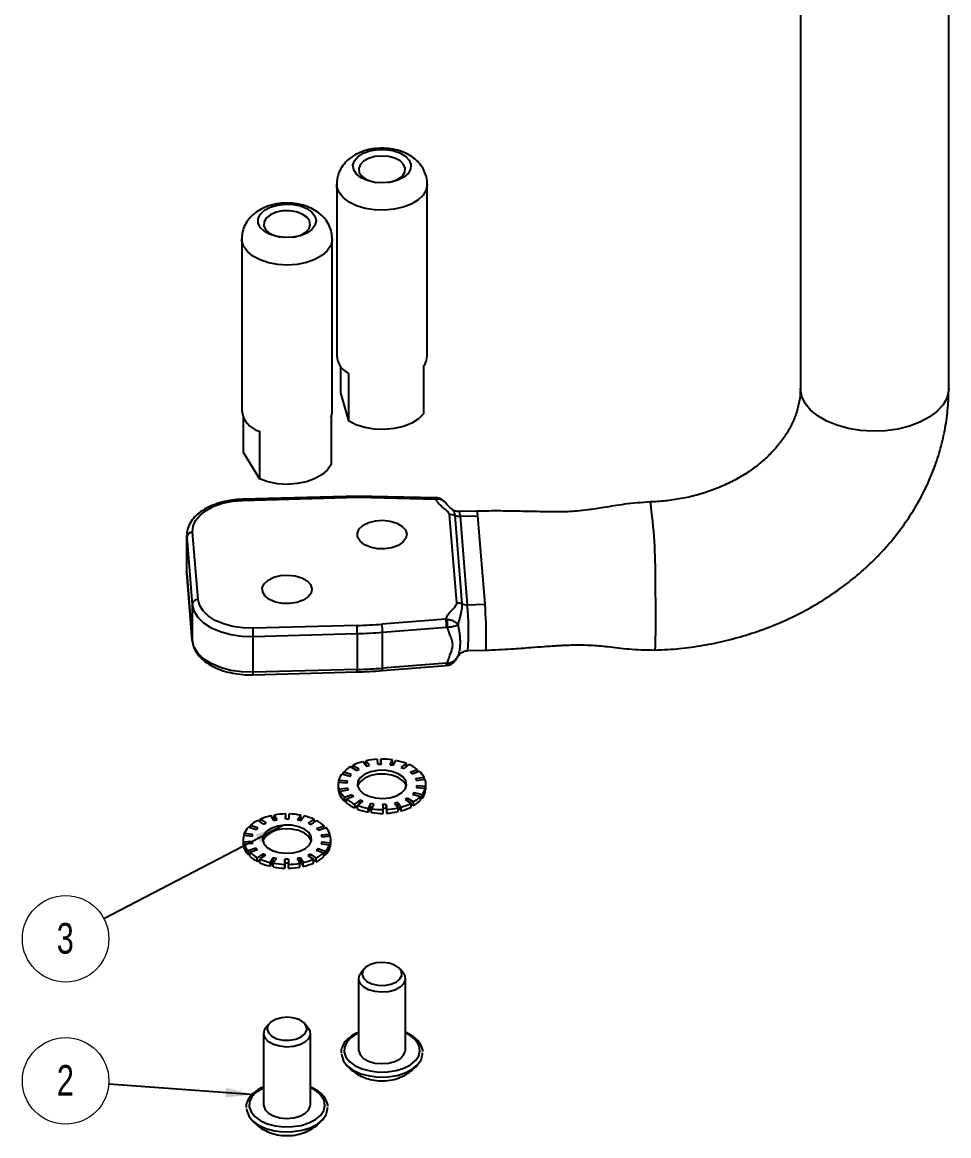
# Model space of a CAD drawing. Header units: millimetres. Extents: x 97 to 346, y 17 to 285.
# Drawn here: x 179.7 to 285.5, y 17 to 144.2 of the extents above; entities that cross this region are included whole.
import ezdxf

# ---------------------------------------------------------------- set-up
doc = ezdxf.new("R2010")
doc.units = ezdxf.units.MM
doc.styles.add('SLDTEXTSTYLE0', font='TXT', dxfattribs={"width": 0.75})
doc.dimstyles.new('SLDDIMSTYLE0', dxfattribs={"dimtxt": 0.18, "dimasz": 3.302, "dimexe": 0, "dimexo": 0.0625, "dimgap": 0, "dimtad": 0, "dimtih": 1, "dimtoh": 1, "dimdec": 0, "dimrnd": 1e-09, "dimzin": 0, "dimdsep": 46, "dimtxsty": 'Standard', "dimsah": 1, "dimcen": 0.09, "dimadec": 0, "dimazin": 0, "dimtfac": 3.302, "dimtdec": 0, "dimtofl": 0, "dimtmove": 0, "dimatfit": 3, "dimfxl": 1, "dimfrac": 2, "dimtolj": 1, "dimtzin": 0, "dimarcsym": 0})

# ---------------------------------------------------------------- blocks, each defined once
blk = doc.blocks.new('SW_NOTE_0_6')
at = {"color": 0, "linetype": 'Continuous', "lineweight": 18}
blk.add_circle((-4.93, 0.36), 4.94, dxfattribs=at)
at = {"color": 0, "linetype": 'Continuous', "lineweight": 18, "insert": (-4.96, 2.17), "char_height": 3.5, "attachment_point": 2, "style": 'SLDTEXTSTYLE0'}
blk.add_mtext('2', dxfattribs=at)
blk = doc.blocks.new('SW_NOTE_0_7')
at = {"color": 0, "linetype": 'Continuous', "lineweight": 18}
blk.add_circle((-4.38, -2.29), 4.94, dxfattribs=at)
at = {"color": 0, "linetype": 'Continuous', "lineweight": 18, "insert": (-4.42, -0.48), "char_height": 3.5, "attachment_point": 2, "style": 'SLDTEXTSTYLE0'}
blk.add_mtext('3', dxfattribs=at)

msp = doc.modelspace()

# ---------------------------------------------------------------- linework, layer by layer
at = {"color": 7, "linetype": 'Continuous', "lineweight": 25}
for p, q in [((268.56, 153.84), (268.56, 102.41)), ((285.5, 102.41), (285.5, 153.84)), ((215.62, 125.74), (215.62, 106.14)), ((225.96, 106.14), (225.96, 125.74)), ((204.78, 119.48), (204.78, 99.88)), ((215.12, 99.88), (215.12, 119.48)), ((216.06, 104.94), (216.06, 101.9)), ((225.52, 104.94), (225.52, 99.5)), ((216.97, 104.13), (216.97, 98.69)), ((216.06, 101.9), (216.97, 98.69)), ((204.93, 99.18), (204.93, 95.14)), ((214.97, 99.18), (214.97, 93.73)), ((206.79, 97.52), (206.79, 92.08)), ((204.93, 95.14), (206.79, 92.08)), ((216.72, 90.06), (204.85, 89.74)), ((204.87, 89.61), (216.74, 89.94)), ((219.59, 89.94), (226.95, 89.77)), ((226.96, 89.9), (219.6, 90.07)), ((229.32, 77.9), (228.49, 88.01)), ((229.09, 87.9), (229.92, 77.79)), ((231.62, 88.38), (229.62, 88.33)), ((229.7, 87.8), (231.69, 87.86)), ((229.7, 87.8), (230.53, 77.69)), ((231.63, 88.37), (231.65, 88.25)), ((231.65, 88.25), (231.69, 87.86)), ((231.69, 87.86), (232.52, 77.75)), ((198.49, 85.61), (198.49, 81.51)), ((198.49, 85.6), (198.5, 85.43)), ((198.5, 85.43), (199.13, 77.74)), ((198.5, 81.33), (198.5, 85.43)), ((199.8, 78.3), (199.16, 85.99)), ((198.5, 81.33), (198.49, 81.51)), ((199.13, 73.64), (198.5, 81.33)), ((198.5, 81.29), (198.5, 81.33)), ((198.5, 81.29), (199.13, 73.6)), ((199.13, 77.74), (199.13, 73.64)), ((230.53, 77.69), (232.52, 77.75)), ((232.52, 77.75), (232.57, 77.12)), ((232.57, 77.12), (232.59, 76.64)), ((232.59, 76.64), (232.61, 76.13)), ((217.94, 75.33), (206.07, 75.01)), ((228.08, 76.05), (220.78, 75.48)), ((220.86, 74.55), (228.17, 75.12)), ((228.08, 76.05), (228.25, 76.04)), ((228.25, 75.13), (228.17, 75.12)), ((232.61, 76.13), (232.63, 75.61)), ((232.63, 75.61), (232.65, 75.01)), ((206.1, 74.08), (217.97, 74.4)), ((206.1, 69.98), (206.1, 74.08)), ((217.97, 74.4), (217.97, 70.3)), ((220.86, 70.45), (220.86, 74.55)), ((232.65, 75.01), (232.66, 74.48)), ((232.66, 74.48), (232.66, 73.95)), ((232.66, 73.95), (232.66, 73.51)), ((199.13, 73.6), (199.13, 73.64)), ((232.63, 72.61), (232.61, 72.51)), ((232.65, 72.82), (232.63, 72.61)), ((232.66, 73.11), (232.65, 72.82)), ((232.66, 73.51), (232.66, 73.11)), ((230.61, 72.45), (232.6, 72.5)), ((206.09, 69.7), (217.96, 70.02)), ((217.97, 70.3), (206.1, 69.98)), ((220.83, 70.17), (228.13, 70.74)), ((228.17, 71.03), (220.86, 70.45)), ((228.13, 70.76), (228.35, 70.78)), ((228.17, 71.03), (228.25, 71.04)), ((219.36, 59.33), (218.95, 59.86)), ((218.95, 59.42), (218.95, 59.86)), ((220.32, 59.47), (220.26, 60.05)), ((220.72, 59.48), (220.65, 60.06)), ((220.65, 59.63), (220.65, 60.06)), ((221.71, 59.42), (221.99, 59.98)), ((221.99, 59.54), (221.99, 59.98)), ((222.09, 59.36), (222.37, 59.91)), ((217.29, 58.3), (216.39, 58.55)), ((216.39, 58.29), (216.39, 58.55)), ((217.88, 58.76), (217.19, 59.18)), ((218.17, 58.92), (217.47, 59.34)), ((217.47, 59), (217.47, 59.34)), ((217.88, 58.76), (218.17, 58.92)), ((218.99, 59.24), (218.59, 59.77)), ((219.08, 59.26), (218.95, 59.42)), ((218.99, 59.24), (219.36, 59.33)), ((220.32, 59.47), (220.72, 59.48)), ((220.67, 59.48), (220.65, 59.63)), ((221.71, 59.42), (222.09, 59.36)), ((221.91, 59.39), (221.99, 59.54)), ((222.99, 59.11), (223.58, 59.57)), ((222.99, 59.11), (223.31, 58.97)), ((223.31, 58.97), (223.9, 59.44)), ((223.58, 59.18), (223.58, 59.57)), ((224, 58.56), (224.83, 58.88)), ((224, 58.56), (224.22, 58.36)), ((224.22, 58.36), (225.05, 58.69)), ((224.83, 58.6), (224.83, 58.88)), ((216.8, 57.31), (215.8, 57.37)), ((216.84, 57.54), (215.85, 57.6)), ((215.85, 57.37), (215.85, 57.6)), ((217.12, 58.09), (216.22, 58.34)), ((216.8, 57.31), (216.84, 57.54)), ((217.12, 58.09), (217.29, 58.3)), ((224.62, 57.84), (225.59, 57.98)), ((224.62, 57.84), (224.72, 57.62)), ((224.72, 57.62), (225.69, 57.75)), ((225.59, 57.74), (225.59, 57.98)), ((215.79, 57.18), (215.79, 56.74)), ((216.86, 56.74), (215.89, 56.6)), ((215.89, 56.16), (215.89, 56.6)), ((215.99, 56.18), (215.89, 56.16)), ((216.96, 56.51), (215.99, 56.37)), ((215.99, 55.94), (215.99, 56.37)), ((217.36, 55.99), (216.53, 55.66)), ((216.96, 56.51), (216.86, 56.74)), ((216.86, 56.5), (216.86, 56.74)), ((217.59, 55.79), (217.36, 55.99)), ((217.36, 55.71), (217.36, 55.99)), ((224.47, 56.26), (224.29, 56.06)), ((224.29, 56.06), (225.19, 55.8)), ((224.47, 56.26), (225.36, 56.01)), ((224.47, 56.01), (224.47, 56.26)), ((224.78, 57.04), (224.74, 56.81)), ((224.74, 56.81), (225.74, 56.75)), ((224.78, 57.04), (225.78, 56.98)), ((224.78, 56.81), (224.78, 57.04)), ((225.36, 55.57), (225.36, 56.01)), ((225.74, 56.32), (225.74, 56.75)), ((225.74, 56.55), (225.78, 56.55)), ((225.78, 56.55), (225.78, 56.98)), ((225.79, 56.74), (225.79, 57.18)), ((216.53, 55.23), (216.53, 55.66)), ((216.75, 55.32), (216.53, 55.23)), ((217.59, 55.79), (216.75, 55.47)), ((216.75, 55.04), (216.75, 55.47)), ((218.27, 55.38), (217.68, 54.91)), ((217.68, 54.48), (217.68, 54.91)), ((218.01, 54.73), (217.68, 54.48)), ((218.6, 55.25), (218.01, 54.78)), ((218.01, 54.34), (218.01, 54.78)), ((218.6, 55.25), (218.27, 55.38)), ((218.27, 54.99), (218.27, 55.38)), ((219.49, 54.99), (219.21, 54.44)), ((219.87, 54.93), (219.49, 54.99)), ((219.49, 54.56), (219.49, 54.99)), ((219.87, 54.93), (219.59, 54.37)), ((221.26, 54.88), (220.86, 54.87)), ((220.86, 54.87), (220.93, 54.29)), ((221.26, 54.88), (221.33, 54.31)), ((221.26, 54.45), (221.26, 54.88)), ((222.59, 55.11), (222.22, 55.02)), ((222.22, 55.02), (222.63, 54.49)), ((222.59, 55.11), (222.99, 54.58)), ((222.59, 54.68), (222.59, 55.11)), ((223.7, 55.59), (223.42, 55.43)), ((223.42, 55.43), (224.11, 55.02)), ((223.7, 55.59), (224.4, 55.18)), ((223.7, 55.26), (223.7, 55.59)), ((224.11, 54.58), (224.11, 55.02)), ((224.11, 54.91), (224.4, 54.74)), ((224.4, 54.74), (224.4, 55.18)), ((225.19, 55.37), (225.19, 55.8)), ((225.19, 55.62), (225.36, 55.57)), ((208.43, 53.05), (208.1, 53.6)), ((208.81, 53.13), (208.47, 53.67)), ((208.47, 53.24), (208.47, 53.67)), ((209.79, 53.22), (209.8, 53.8)), ((209.8, 53.37), (209.8, 53.8)), ((210.19, 53.22), (210.2, 53.8)), ((211.16, 53.12), (211.52, 53.66)), ((211.52, 53.22), (211.52, 53.66)), ((211.54, 53.04), (211.89, 53.58)), ((219.49, 54.56), (219.21, 54)), ((219.21, 54), (219.21, 54.44)), ((219.67, 54.53), (219.49, 54.56)), ((219.59, 53.94), (219.59, 54.37)), ((221.26, 54.45), (220.91, 54.43)), ((220.93, 53.85), (220.93, 54.29)), ((221.26, 54.45), (221.33, 53.87)), ((221.33, 53.87), (221.33, 54.31)), ((222.59, 54.68), (222.5, 54.66)), ((222.59, 54.68), (222.99, 54.15)), ((222.63, 54.06), (222.63, 54.49)), ((222.99, 54.15), (222.99, 54.58)), ((206.41, 51.99), (205.54, 52.28)), ((206.61, 52.19), (205.75, 52.48)), ((205.75, 52.21), (205.75, 52.48)), ((206.41, 51.99), (206.61, 52.19)), ((207.26, 52.62), (206.62, 53.07)), ((207.56, 52.77), (206.93, 53.22)), ((206.93, 52.85), (206.93, 53.22)), ((207.26, 52.62), (207.56, 52.77)), ((208.43, 53.05), (208.81, 53.13)), ((208.57, 53.08), (208.47, 53.24)), ((209.79, 53.22), (209.8, 53.37)), ((209.79, 53.22), (210.19, 53.22)), ((211.16, 53.12), (211.54, 53.04)), ((211.41, 53.06), (211.52, 53.22)), ((212.39, 52.74), (213.04, 53.18)), ((212.39, 52.74), (212.7, 52.59)), ((212.7, 52.59), (213.35, 53.03)), ((213.04, 52.83), (213.04, 53.18)), ((213.33, 52.15), (214.2, 52.44)), ((213.53, 51.95), (214.4, 52.23)), ((214.2, 52.17), (214.2, 52.44)), ((204.95, 50.92), (204.95, 50.48)), ((205.98, 51.23), (205, 51.33)), ((206.06, 51.45), (205.07, 51.56)), ((205.07, 51.32), (205.07, 51.56)), ((205.98, 51.23), (206.06, 51.45)), ((213.33, 52.15), (213.53, 51.95)), ((213.86, 51.41), (214.84, 51.5)), ((213.86, 51.41), (213.92, 51.18)), ((213.92, 51.18), (214.91, 51.28)), ((214.84, 51.27), (214.84, 51.5)), ((214.95, 50.48), (214.95, 50.92)), ((205.98, 50.65), (204.99, 50.56)), ((204.99, 50.12), (204.99, 50.56)), ((205.05, 50.13), (204.99, 50.12)), ((206.04, 50.42), (205.05, 50.33)), ((205.05, 49.89), (205.05, 50.33)), ((206.37, 49.88), (205.5, 49.6)), ((206.57, 49.68), (205.7, 49.4)), ((206.04, 50.42), (205.98, 50.65)), ((205.98, 50.42), (205.98, 50.65)), ((206.57, 49.68), (206.37, 49.88)), ((206.37, 49.62), (206.37, 49.88)), ((213.49, 49.84), (213.29, 49.65)), ((213.29, 49.65), (214.15, 49.35)), ((213.49, 49.84), (214.35, 49.55)), ((213.49, 49.58), (213.49, 49.84)), ((213.91, 50.61), (213.84, 50.38)), ((213.84, 50.38), (214.82, 50.28)), ((213.91, 50.61), (214.9, 50.5)), ((213.91, 50.37), (213.91, 50.61)), ((214.82, 49.84), (214.82, 50.28)), ((214.82, 50.07), (214.9, 50.07)), ((214.9, 50.07), (214.9, 50.5)), ((205.5, 49.16), (205.5, 49.6)), ((205.7, 49.23), (205.5, 49.16)), ((205.7, 48.96), (205.7, 49.4)), ((207.2, 49.24), (206.55, 48.8)), ((206.55, 48.36), (206.55, 48.8)), ((206.85, 48.57), (206.55, 48.36)), ((207.5, 49.09), (206.85, 48.65)), ((206.85, 48.21), (206.85, 48.65)), ((207.5, 49.09), (207.2, 49.24)), ((207.2, 48.88), (207.2, 49.24)), ((208.36, 48.8), (208.01, 48.26)), ((208.36, 48.36), (208.01, 47.82)), ((208.73, 48.72), (208.36, 48.8)), ((208.36, 48.36), (208.36, 48.8)), ((208.49, 48.33), (208.36, 48.36)), ((208.73, 48.72), (208.38, 48.18)), ((209.71, 48.61), (209.7, 48.03)), ((210.11, 48.61), (209.71, 48.61)), ((209.71, 48.18), (209.71, 48.61)), ((210.11, 48.61), (210.1, 48.03)), ((211.47, 48.78), (211.09, 48.7)), ((211.09, 48.7), (211.42, 48.16)), ((211.47, 48.35), (211.33, 48.32)), ((211.47, 48.78), (211.8, 48.24)), ((211.47, 48.35), (211.47, 48.78)), ((211.47, 48.35), (211.8, 47.8)), ((212.64, 49.21), (212.33, 49.06)), ((212.33, 49.06), (212.97, 48.62)), ((212.64, 49.21), (213.28, 48.76)), ((212.64, 48.85), (212.64, 49.21)), ((212.97, 48.18), (212.97, 48.62)), ((212.97, 48.54), (213.28, 48.33)), ((213.28, 48.33), (213.28, 48.76)), ((214.15, 48.92), (214.15, 49.35)), ((214.15, 49.18), (214.35, 49.11)), ((214.35, 49.11), (214.35, 49.55)), ((208.01, 47.82), (208.01, 48.26)), ((208.38, 47.74), (208.38, 48.18)), ((209.71, 48.18), (209.7, 47.6)), ((209.7, 47.6), (209.7, 48.03)), ((210.1, 48.17), (209.71, 48.18)), ((210.1, 47.6), (210.1, 48.03)), ((211.42, 47.72), (211.42, 48.16)), ((211.8, 47.8), (211.8, 48.24)), ((218.71, 36.05), (218.36, 35.6)), ((223.23, 35.6), (222.87, 36.05)), ((218.12, 34.97), (218.12, 26.8)), ((223.46, 26.8), (223.46, 34.97)), ((207.87, 29.79), (207.51, 29.34)), ((212.38, 29.34), (212.03, 29.79)), ((207.28, 28.71), (207.28, 20.55)), ((212.62, 20.55), (212.62, 28.71))]:
    msp.add_line(p, q, dxfattribs=at)
at = {"color": 8, "linetype": 'Continuous', "lineweight": 25}
for p, q in [((231.62, 88.37), (231.63, 88.37)), ((232.61, 72.51), (232.6, 72.52))]:
    msp.add_line(p, q, dxfattribs=at)
at = {"color": 7, "linetype": 'Continuous', "lineweight": 25, "flags": 128}
for points in [[(220.26, 129.7), (221.16, 129.72), (222.04, 129.59), (222.82, 129.33), (223.46, 128.96), (223.89, 128.5), (224.1, 127.99), (224.06, 127.47), (223.78, 126.97), (223.27, 126.54), (222.59, 126.2), (221.77, 125.98), (220.87, 125.9), (219.98, 125.95), (219.14, 126.15), (218.42, 126.47), (217.88, 126.89), (217.56, 127.38), (217.47, 127.9), (217.64, 128.41), (218.03, 128.88), (218.63, 129.27), (219.39, 129.55), (220.26, 129.7)], [(221.49, 125.94), (221.98, 126.05), (222.63, 126.31), (223.12, 126.67), (223.4, 127.1), (223.45, 127.56), (223.26, 128), (222.86, 128.4), (222.27, 128.71), (221.55, 128.9), (220.76, 128.96), (219.97, 128.89), (219.26, 128.69), (218.69, 128.37), (218.3, 127.97), (218.13, 127.52), (218.2, 127.06), (218.5, 126.64), (219, 126.28), (219.66, 126.03), (220.09, 125.94)], [(208.85, 123.36), (209.73, 123.47), (210.64, 123.43), (211.49, 123.25), (212.22, 122.95), (212.79, 122.54), (213.15, 122.06), (213.27, 121.55), (213.14, 121.03), (212.78, 120.55), (212.21, 120.15), (211.47, 119.85), (210.61, 119.68), (209.71, 119.64), (208.83, 119.75), (208.02, 119.99), (207.37, 120.35), (206.9, 120.8), (206.66, 121.3), (206.66, 121.82), (206.91, 122.32), (207.38, 122.77), (208.04, 123.12), (208.85, 123.36)], [(210.65, 119.68), (210.83, 119.71), (211.53, 119.93), (212.1, 120.25), (212.47, 120.66), (212.61, 121.11), (212.52, 121.57), (212.21, 121.99), (211.69, 122.33), (211.01, 122.58), (210.24, 122.7), (209.45, 122.68), (208.7, 122.53), (208.06, 122.25), (207.59, 121.88), (207.33, 121.45), (207.3, 120.99), (207.51, 120.55), (207.93, 120.16), (208.53, 119.86), (209.25, 119.68)], [(214.97, 99.18), (215.09, 99.6), (215.12, 99.88)], [(225.52, 99.5), (224.95, 98.93), (224.18, 98.44), (223.24, 98.07), (222.18, 97.82), (221.06, 97.72), (219.92, 97.76), (218.82, 97.94), (217.82, 98.25), (216.97, 98.69)], [(214.97, 93.73), (214.58, 93.11), (213.97, 92.56), (213.15, 92.1), (212.19, 91.75), (211.11, 91.53), (209.98, 91.45), (208.85, 91.52), (207.77, 91.73), (206.79, 92.08)], [(199.16, 85.99), (199.22, 86.67), (199.51, 87.33), (200.02, 87.94), (200.72, 88.48), (201.59, 88.94), (202.6, 89.29), (203.71, 89.52), (204.87, 89.61)], [(218.79, 84.55), (218.29, 84.95), (218.01, 85.41), (217.98, 85.89), (218.19, 86.36), (218.64, 86.78), (219.28, 87.09), (220.06, 87.29), (220.9, 87.34), (221.73, 87.25), (222.47, 87.03), (223.07, 86.68), (223.47, 86.25), (223.62, 85.77), (223.53, 85.29), (223.19, 84.84), (222.64, 84.47), (221.92, 84.21), (221.11, 84.08), (220.26, 84.1), (219.47, 84.26), (218.79, 84.55)], [(207.95, 78.29), (207.44, 78.69), (207.17, 79.15), (207.13, 79.63), (207.35, 80.1), (207.8, 80.52), (208.44, 80.84), (209.22, 81.03), (210.05, 81.09), (210.88, 80.99), (211.63, 80.77), (212.23, 80.42), (212.62, 79.99), (212.78, 79.51), (212.69, 79.03), (212.35, 78.58), (211.8, 78.21), (211.08, 77.95), (210.27, 77.83), (209.42, 77.84), (208.63, 78), (207.95, 78.29)], [(199.13, 77.74), (199.32, 76.99), (199.76, 76.28), (200.43, 75.63), (201.3, 75.07), (202.35, 74.62), (203.53, 74.3), (204.8, 74.11), (206.1, 74.08)], [(206.07, 75.01), (204.9, 75.04), (203.76, 75.21), (202.7, 75.5), (201.75, 75.9), (200.96, 76.41), (200.36, 76.99), (199.97, 77.63), (199.8, 78.3)], [(206.1, 69.98), (204.8, 70.02), (203.53, 70.2), (202.35, 70.52), (201.3, 70.97), (200.43, 71.53), (199.76, 72.18), (199.32, 72.89), (199.13, 73.64)], [(221.7, 55.65), (222.44, 55.87), (223.03, 56.21), (223.43, 56.63), (223.59, 57.1), (223.5, 57.58), (223.17, 58.03), (222.63, 58.39), (221.93, 58.65), (221.13, 58.78), (220.29, 58.77), (219.5, 58.61), (218.83, 58.33), (218.33, 57.94), (218.04, 57.49), (218.01, 57.01), (218.22, 56.54), (218.66, 56.13), (219.28, 55.81), (220.05, 55.62), (220.88, 55.56), (221.7, 55.65)], [(223.57, 56.96), (223.5, 57.15), (223.17, 57.59), (222.63, 57.96), (221.93, 58.22), (221.13, 58.35), (220.29, 58.33), (219.5, 58.17), (218.83, 57.89), (218.33, 57.51), (218.04, 57.05), (218.02, 56.96)], [(225.78, 56.55), (225.79, 56.64), (225.79, 56.74)], [(210.65, 49.35), (211.42, 49.54), (212.05, 49.85), (212.5, 50.26), (212.73, 50.72), (212.7, 51.2), (212.44, 51.66), (211.95, 52.05), (211.28, 52.34), (210.5, 52.5), (209.66, 52.52), (208.85, 52.4), (208.14, 52.15), (207.59, 51.79), (207.25, 51.35), (207.15, 50.87), (207.3, 50.4), (207.68, 49.97), (208.26, 49.63), (209, 49.4), (209.82, 49.3), (210.65, 49.35)], [(212.72, 50.7), (212.7, 50.77), (212.44, 51.22), (211.95, 51.61), (211.28, 51.9), (210.5, 52.07), (209.66, 52.09), (208.85, 51.97), (208.14, 51.72), (207.59, 51.35), (207.25, 50.91), (207.17, 50.7)], [(223.02, 35.78), (222.75, 36.19), (222.27, 36.52), (221.62, 36.74), (220.89, 36.83), (220.14, 36.78), (219.47, 36.59), (218.93, 36.28), (218.6, 35.89), (218.51, 35.46), (218.67, 35.04), (219.05, 34.66), (219.62, 34.38), (220.32, 34.23), (221.07, 34.21), (221.79, 34.33), (222.4, 34.58), (222.84, 34.94), (223.06, 35.35), (223.02, 35.78)], [(223.23, 35.6), (223.4, 35.29), (223.45, 34.83), (223.26, 34.38), (222.85, 33.99), (222.25, 33.68), (221.53, 33.49), (220.74, 33.43), (219.96, 33.51), (219.25, 33.71), (218.68, 34.03), (218.29, 34.43), (218.13, 34.88), (218.2, 35.34), (218.36, 35.6)], [(212.18, 29.53), (211.91, 29.93), (211.42, 30.26), (210.78, 30.48), (210.04, 30.57), (209.3, 30.52), (208.62, 30.33), (208.09, 30.02), (207.76, 29.63), (207.67, 29.2), (207.82, 28.78), (208.21, 28.4), (208.78, 28.12), (209.48, 27.97), (210.23, 27.95), (210.95, 28.07), (211.56, 28.32), (212, 28.68), (212.21, 29.09), (212.18, 29.53)], [(212.38, 29.34), (212.56, 29.03), (212.6, 28.57), (212.41, 28.12), (212, 27.73), (211.41, 27.42), (210.69, 27.23), (209.9, 27.17), (209.12, 27.25), (208.41, 27.45), (207.83, 27.77), (207.45, 28.17), (207.29, 28.62), (207.36, 29.08), (207.51, 29.34)], [(218.12, 26.8), (218.13, 26.72), (218.29, 26.27), (218.68, 25.87), (219.25, 25.55), (219.96, 25.34), (220.74, 25.27), (221.53, 25.33), (222.25, 25.52), (222.85, 25.82), (223.26, 26.22), (223.45, 26.66), (223.46, 26.8)], [(216.17, 26.38), (216.19, 26.15), (216.41, 25.55), (216.87, 24.99), (217.53, 24.5), (218.38, 24.12), (219.35, 23.86), (220.4, 23.74), (221.47, 23.76), (222.51, 23.92), (223.45, 24.21), (224.25, 24.63), (224.86, 25.13), (225.26, 25.71), (225.41, 26.32), (225.41, 26.51)], [(207.28, 20.55), (207.29, 20.46), (207.45, 20.01), (207.83, 19.61), (208.41, 19.29), (209.12, 19.08), (209.9, 19.01), (210.69, 19.07), (211.41, 19.26), (212, 19.56), (212.41, 19.96), (212.6, 20.4), (212.62, 20.55)], [(205.33, 20.12), (205.35, 19.89), (205.57, 19.29), (206.02, 18.73), (206.69, 18.24), (207.54, 17.86), (208.51, 17.6), (209.56, 17.48), (210.63, 17.5), (211.67, 17.66), (212.61, 17.95), (213.41, 18.37), (214.02, 18.87), (214.41, 19.45), (214.57, 20.06), (214.56, 20.25)]]:
    msp.add_lwpolyline(points, dxfattribs=at)
at = {"color": 8, "linetype": 'Continuous', "lineweight": 25, "flags": 128}
for points in [[(225.96, 125.74), (225.96, 125.74), (225.84, 125.1), (225.48, 124.49), (224.9, 123.93), (224.13, 123.47), (223.21, 123.1), (222.17, 122.87), (221.07, 122.76), (219.95, 122.8), (218.88, 122.97), (217.89, 123.27), (217.04, 123.69), (216.36, 124.21), (215.89, 124.79), (215.65, 125.42), (215.62, 125.74)], [(215.12, 119.48), (215.11, 119.36), (214.94, 118.72), (214.54, 118.12), (213.93, 117.58), (213.13, 117.13), (212.18, 116.79), (211.12, 116.58), (210.01, 116.5), (208.9, 116.56), (207.84, 116.76), (206.87, 117.08), (206.05, 117.52), (205.42, 118.05), (204.99, 118.65), (204.79, 119.28), (204.78, 119.5)], [(285.5, 102.41), (285.48, 102.1), (285.27, 101.28), (284.82, 100.5), (284.14, 99.76), (283.27, 99.11), (282.21, 98.55), (281, 98.1), (279.68, 97.77), (278.28, 97.58), (276.85, 97.53), (275.42, 97.62), (274.04, 97.84), (272.74, 98.2), (271.57, 98.68), (270.56, 99.26), (269.73, 99.94), (269.11, 100.69), (268.72, 101.49), (268.57, 102.31), (268.56, 102.41)], [(218.12, 28.78), (217.9, 28.67), (217.23, 28.23), (216.76, 27.72), (216.5, 27.16), (216.48, 26.58), (216.68, 26.01), (217.11, 25.48), (217.74, 25.03), (218.53, 24.67), (219.44, 24.43), (220.43, 24.31), (221.43, 24.33), (222.4, 24.48), (223.29, 24.76), (224.04, 25.15), (224.61, 25.62), (224.98, 26.16), (225.12, 26.74), (225.03, 27.32), (225.03, 27.32)], [(207.28, 22.52), (207.06, 22.41), (206.39, 21.97), (205.92, 21.46), (205.66, 20.9), (205.63, 20.32), (205.84, 19.75), (206.27, 19.23), (206.89, 18.77), (207.69, 18.41), (208.6, 18.17), (209.58, 18.05), (210.59, 18.07), (211.56, 18.22), (212.45, 18.5), (213.19, 18.89), (213.77, 19.36), (214.14, 19.91), (214.28, 20.48), (214.19, 21.06), (214.19, 21.06)]]:
    msp.add_lwpolyline(points, dxfattribs=at)
at = {"color": 7, "linetype": 'Continuous', "lineweight": 25}
for centre, radius, start, end in [((218.07, 106.33), 2.45, 184.3511, 243.2506), ((223.99, 106.18), 1.97, 321.1069, 358.8943), ((207.51, 100.16), 2.74, 185.9552, 254.8641), ((218.28, 33.39), 56.56, 88.68, 91.5669), ((228.54, 86.45), 1.55, 69.0352, 91.7863), ((229.65, 89.36), 1.55, 249.0352, 271.7863), ((199.13, 85.36), 0.634, 86.7946, 173.589), ((199.76, 77.67), 0.634, 86.7946, 173.589), ((229.37, 76.34), 1.55, 69.0352, 91.7863), ((230.48, 79.25), 1.55, 249.0352, 271.7863), ((216.41, 131.41), 56.1, 271.564, 274.4669), ((204.35, 74.4), 13.62, 359.9918, 3.9011), ((216.03, 74.55), 4.83, 359.9963, 11.0461), ((223.34, 75.12), 4.83, 359.9963, 11.0461), ((225.3, 75.57), 2.99, 351.4895, 9.089), ((192.48, 74.08), 13.62, 359.9918, 3.9011), ((216.41, 131.62), 57.24, 271.564, 274.4669), ((216.41, 127.52), 57.24, 271.564, 274.4669), ((227.64, 70.95), 0.528, 336.7719, 8.1404), ((220.75, 51.92), 8.14, 93.4722, 102.7394), ((220.79, 51.53), 8.53, 81.9552, 90.9362), ((221.07, 53.02), 7.01, 69.0621, 79.3005), ((219.05, 56.01), 3.68, 120.4439, 136.2065), ((220.22, 53.89), 6.1, 105.5525, 116.7923), ((222.03, 55.27), 4.56, 52.1843, 65.8248), ((223.33, 56.8), 2.55, 27.4025, 47.5116), ((217.5, 57.18), 1.71, 173.4897, 199.8391), ((217.85, 57.06), 2.08, 141.8339, 164.914), ((224.08, 57.18), 1.71, 353.4897, 19.8391), ((217.52, 56.75), 1.73, 180.1611, 199.7405), ((218.26, 57.55), 2.55, 207.4025, 227.5116), ((223.73, 57.29), 2.08, 321.8339, 344.914), ((223.73, 56.86), 2.08, 321.8339, 344.914), ((218.26, 57.11), 2.55, 207.4025, 227.5116), ((219.55, 59.08), 4.56, 232.1843, 245.8248), ((219.55, 58.64), 4.56, 232.1843, 245.8248), ((220.51, 61.33), 7.01, 249.0621, 259.3005), ((221.36, 60.46), 6.1, 285.5525, 296.7923), ((222.53, 58.35), 3.68, 300.4439, 316.2065), ((222.53, 57.91), 3.68, 300.4439, 316.2065), ((209.56, 47.13), 6.63, 102.7414, 113.3677), ((209.94, 45.4), 8.4, 90.9517, 100.0274), ((209.97, 45.46), 8.34, 79.3063, 88.4226), ((210.38, 47.25), 6.5, 65.8017, 76.5699), ((220.51, 60.89), 7.01, 249.0621, 259.3005), ((220.79, 62.82), 8.53, 261.9552, 270.9362), ((220.79, 62.39), 8.53, 261.9552, 270.9362), ((220.83, 62.43), 8.14, 273.4722, 282.7394), ((220.83, 62), 8.14, 273.4722, 282.7394), ((221.36, 60.02), 6.1, 285.5525, 296.7923), ((207.23, 50.67), 2.33, 136.3036, 157.7034), ((208.5, 49.35), 4.17, 116.7659, 131.2544), ((211.47, 49.45), 4.04, 47.555, 62.3449), ((212.73, 50.71), 2.26, 20.5444, 42.3702), ((206.63, 50.92), 1.68, 165.7611, 192.3396), ((213.26, 50.92), 1.68, 345.7611, 12.3396), ((206.64, 50.48), 1.69, 180.0345, 192.335), ((207.17, 51.12), 2.26, 200.5444, 222.3702), ((207.17, 50.69), 2.26, 200.5444, 222.3702), ((212.67, 51.16), 2.33, 316.3036, 337.7034), ((212.67, 50.72), 2.33, 316.3036, 337.7034), ((213.25, 50.48), 1.69, 345.7921, 359.956), ((208.43, 52.38), 4.04, 227.555, 242.3449), ((208.43, 51.95), 4.04, 227.555, 242.3449), ((209.52, 54.58), 6.5, 245.8017, 256.5699), ((210.34, 54.7), 6.63, 282.7414, 293.3677), ((211.4, 52.49), 4.17, 296.7659, 311.2544), ((211.4, 52.05), 4.17, 296.7659, 311.2544), ((209.52, 54.15), 6.5, 245.8017, 256.5699), ((209.93, 56.37), 8.34, 259.3063, 268.4226), ((209.93, 55.94), 8.34, 259.3063, 268.4226), ((209.96, 56.43), 8.4, 270.9517, 280.0274), ((209.96, 55.99), 8.4, 270.9517, 280.0274), ((210.34, 54.27), 6.63, 282.7414, 293.3677)]:
    msp.add_arc(centre, radius, start, end, dxfattribs=at)
at = {"color": 8, "linetype": 'Continuous', "lineweight": 25}
for centre, radius, start, end in [((204.59, 89.63), 0.282, 355.8399, 21.1615), ((216.46, 89.96), 0.282, 355.855, 21.1397), ((219.92, 89.97), 0.329, 162.0444, 183.6184), ((227.28, 89.8), 0.329, 162.0444, 183.6184), ((226.9, 89.83), 0.225, 346.2292, 14.3888), ((194.75, 81.32), 57.26, 359.1304, 8.1596), ((228.7, 87.92), 1, 353.0645, 23.9302), ((196.97, 74.56), 33.7, 356.404, 5.3238), ((250.92, 73.02), 1.1, 332.493, 9.215), ((204.72, 69.9), 1.38, 351.4297, 3.1578), ((216.59, 70.23), 1.38, 351.4297, 3.1578), ((220.34, 70.38), 0.528, 336.7719, 8.1404), ((227.09, 70.77), 1.19, 359.4015, 12.721), ((222.35, 26), 2.99, 26.1873, 68.1933), ((211.5, 19.74), 2.99, 26.1873, 68.1933)]:
    msp.add_arc(centre, radius, start, end, dxfattribs=at)
at = {"color": 7, "linetype": 'Continuous', "lineweight": 25}
for points, knots in [([(220.14, 129.82), (219.94, 129.8), (219.37, 129.73), (218.52, 129.49), (217.63, 129.07), (216.9, 128.54), (216.31, 127.89), (215.9, 127.17), (215.65, 126.43), (215.65, 125.95), (215.65, 125.74)], [0, 0, 0, 0, 0.088017, 0.243375, 0.387784, 0.525269, 0.655378, 0.780904, 0.904229, 1, 1, 1, 1]), ([(225.94, 125.74), (225.94, 125.8), (225.98, 126.15), (225.83, 126.77), (225.51, 127.53), (225.03, 128.19), (224.41, 128.76), (223.67, 129.22), (222.79, 129.58), (221.81, 129.8), (220.91, 129.87), (220.35, 129.83), (220.14, 129.82)], [0, 0, 0, 0, 0.0244728, 0.1326343, 0.236563, 0.3395611, 0.4449983, 0.5559939, 0.6742215, 0.7980904, 0.9235879, 1, 1, 1, 1]), ([(208.59, 123.46), (208.39, 123.41), (207.83, 123.28), (207.02, 122.94), (206.22, 122.42), (205.6, 121.8), (205.14, 121.1), (204.84, 120.33), (204.8, 119.79), (204.78, 119.52)], [0, 0, 0, 0, 0.1009421, 0.280137, 0.436692, 0.5845522, 0.726458, 0.8653163, 1, 1, 1, 1]), ([(215.1, 119.48), (215.09, 119.73), (215.07, 120.26), (214.79, 121.02), (214.36, 121.72), (213.79, 122.32), (213.09, 122.82), (212.26, 123.21), (211.31, 123.48), (210.28, 123.61), (209.36, 123.59), (208.81, 123.49), (208.59, 123.46)], [0, 0, 0, 0, 0.088319, 0.18505, 0.27985, 0.375854, 0.47607, 0.582695, 0.695369, 0.810616, 0.926982, 1, 1, 1, 1]), ([(268.56, 102.41), (268.56, 102.25), (268.55, 101.64), (268.4, 100.59), (268.02, 99.26), (267.44, 97.97), (266.67, 96.73), (265.74, 95.55), (264.65, 94.43), (263.41, 93.4), (262.03, 92.46), (260.52, 91.63), (258.9, 90.91), (257.19, 90.33), (255.41, 89.88), (253.62, 89.59), (252.28, 89.47), (251.56, 89.45), (251.43, 89.44)], [0, 0, 0, 0, 0.030076, 0.110088, 0.187656, 0.261594, 0.332446, 0.401061, 0.468166, 0.534293, 0.599811, 0.664967, 0.729918, 0.794758, 0.859538, 0.924274, 0.985564, 1, 1, 1, 1]), ([(251.89, 72.52), (252.4, 72.54), (253.82, 72.59), (256.12, 72.83), (258.79, 73.28), (261.4, 73.92), (263.96, 74.73), (266.45, 75.71), (268.84, 76.86), (271.13, 78.17), (273.29, 79.64), (275.32, 81.25), (277.19, 83), (278.9, 84.86), (280.43, 86.84), (281.77, 88.91), (282.92, 91.07), (283.87, 93.29), (284.6, 95.56), (285.12, 97.86), (285.44, 100.15), (285.48, 101.67), (285.5, 102.41)], [0, 0, 0, 0, 0.029699, 0.081523, 0.133382, 0.18527, 0.237181, 0.289106, 0.341033, 0.392941, 0.444803, 0.496586, 0.548249, 0.599748, 0.651036, 0.702073, 0.752826, 0.803273, 0.85341, 0.90325, 0.952823, 1, 1, 1, 1]), ([(204.85, 89.74), (204.65, 89.73), (204.04, 89.7), (203.07, 89.56), (201.97, 89.27), (200.97, 88.87), (200.09, 88.36), (199.37, 87.74), (198.85, 87.03), (198.54, 86.31), (198.51, 85.82), (198.5, 85.6)], [0, 0, 0, 0, 0.06307, 0.182255, 0.301887, 0.422111, 0.543119, 0.664828, 0.785838, 0.903732, 1, 1, 1, 1]), ([(219.6, 90.07), (219.14, 90.07), (218.18, 90.09), (217.22, 90.07), (216.72, 90.06)], [0, 0, 0, 0, 0.483807, 1, 1, 1, 1]), ([(227.12, 89.78), (227.11, 89.78), (227.08, 89.78), (227.04, 89.78), (226.99, 89.78), (226.96, 89.78), (226.95, 89.77)], [0, 0, 0, 0, 0.24936, 0.498975, 0.749359, 1, 1, 1, 1]), ([(228.49, 88.01), (228.48, 88.04), (228.47, 88.12), (228.39, 88.24), (228.27, 88.37), (228.1, 88.52), (227.89, 88.69), (227.69, 88.85), (227.5, 89.02), (227.36, 89.17), (227.25, 89.29), (227.18, 89.38), (227.11, 89.48), (227.05, 89.57), (227, 89.67), (226.96, 89.74), (226.95, 89.77)], [0, 0, 0, 0, 0.053946, 0.118544, 0.185261, 0.286365, 0.387373, 0.488381, 0.590159, 0.691264, 0.741804, 0.792406, 0.842948, 0.893572, 0.946727, 1, 1, 1, 1]), ([(227.19, 89.88), (227.13, 89.89), (227.05, 89.9), (226.98, 89.89), (226.96, 89.89)], [0, 0, 0, 0, 0.802548, 1, 1, 1, 1]), ([(228.21, 89.14), (228.19, 89.17), (228.08, 89.35), (227.8, 89.61), (227.44, 89.84), (227.2, 89.86), (227.12, 89.87)], [0, 0, 0, 0, 0.083983, 0.475997, 0.817976, 1, 1, 1, 1]), ([(228.23, 89.12), (228.22, 89.13), (228.21, 89.15), (228.19, 89.18), (228.16, 89.21), (228.13, 89.25), (228.09, 89.3), (228.04, 89.35), (228, 89.39), (227.96, 89.43), (227.91, 89.47), (227.87, 89.5), (227.84, 89.53), (227.78, 89.56), (227.71, 89.61), (227.63, 89.65), (227.55, 89.68), (227.5, 89.7), (227.46, 89.71), (227.41, 89.73), (227.34, 89.75), (227.26, 89.76), (227.18, 89.77), (227.14, 89.77), (227.12, 89.78)], [0, 0, 0, 0, 0.023923, 0.05965, 0.077523, 0.120439, 0.184967, 0.228128, 0.271642, 0.315511, 0.359506, 0.40363, 0.425714, 0.464285, 0.541654, 0.619841, 0.679084, 0.718729, 0.738572, 0.770862, 0.835607, 0.900948, 0.96691, 1, 1, 1, 1]), ([(228.73, 88.64), (228.67, 88.69), (228.47, 88.86), (228.28, 89.05), (228.24, 89.11), (228.23, 89.12)], [0, 0, 0, 0, 0.262632, 0.807191, 1, 1, 1, 1]), ([(251.43, 89.44), (250.43, 89.37), (248.61, 89.23), (246.28, 88.82), (244.47, 88.54), (243.13, 88.39), (242.03, 88.32), (240.95, 88.31), (239.79, 88.31), (238.34, 88.33), (236.49, 88.37), (234.21, 88.42), (232.53, 88.4), (231.62, 88.38)], [0, 0, 0, 0, 0.146912, 0.268759, 0.363411, 0.430616, 0.49048, 0.543152, 0.599, 0.669298, 0.7597, 0.869994, 1, 1, 1, 1]), ([(229.63, 88.34), (229.47, 88.35), (229.18, 88.36), (228.88, 88.51), (228.76, 88.62), (228.73, 88.65)], [0, 0, 0, 0, 0.483445, 0.895303, 1, 1, 1, 1]), ([(252, 73.2), (252.01, 73.46), (252.04, 73.97), (252.06, 75.09), (252.06, 76.4), (252.05, 77.89), (252.03, 79.27), (252.01, 80.13), (252, 80.45)], [0, 0, 0, 0, 0.187104, 0.36497, 0.542835, 0.720701, 0.898567, 1, 1, 1, 1]), ([(228.08, 76.05), (228.17, 76.27), (228.34, 76.66), (228.81, 77.17), (229.24, 77.54), (229.3, 77.81), (229.32, 77.9)], [0, 0, 0, 0, 0.341238, 0.603862, 0.866485, 1, 1, 1, 1]), ([(229.92, 77.79), (229.92, 77.76), (229.93, 77.65), (229.92, 77.49), (229.91, 77.33), (229.89, 77.21), (229.86, 77.03), (229.8, 76.75), (229.71, 76.37), (229.62, 76.02), (229.55, 75.75), (229.5, 75.57), (229.48, 75.47), (229.46, 75.41)], [0, 0, 0, 0, 0.05808, 0.175046, 0.233957, 0.286431, 0.338904, 0.471396, 0.632586, 0.795524, 0.877069, 0.938529, 1, 1, 1, 1]), ([(228.25, 76.04), (228.4, 76.02), (228.7, 75.97), (229.05, 75.8), (229.27, 75.64), (229.38, 75.52), (229.43, 75.47), (229.44, 75.44), (229.45, 75.43), (229.46, 75.42), (229.46, 75.42), (229.46, 75.41), (229.46, 75.41)], [0, 0, 0, 0, 0.276861, 0.544202, 0.78783, 0.893746, 0.94604, 0.972507, 0.985981, 0.992851, 0.996426, 1, 1, 1, 1]), ([(228.25, 75.13), (228.4, 75.15), (228.69, 75.18), (229.06, 75.26), (229.28, 75.33), (229.39, 75.38), (229.43, 75.4), (229.45, 75.41), (229.46, 75.41), (229.46, 75.41), (229.46, 75.41), (229.46, 75.41), (229.46, 75.41)], [0, 0, 0, 0, 0.277667, 0.544681, 0.804418, 0.905407, 0.953356, 0.976894, 0.988541, 0.994315, 0.996461, 1, 1, 1, 1]), ([(228.25, 71.04), (228.39, 71.43), (228.6, 72.07), (228.91, 72.92), (228.82, 73.6), (228.54, 74.3), (228.36, 74.81), (228.25, 75.13)], [0, 0, 0, 0, 0.282112, 0.46277, 0.610766, 0.760494, 1, 1, 1, 1]), ([(229.46, 75.41), (229.47, 75.37), (229.5, 75.19), (229.55, 74.94), (229.59, 74.67), (229.63, 74.45), (229.66, 74.16), (229.69, 73.87), (229.7, 73.59), (229.71, 73.38), (229.7, 73.15), (229.68, 72.88), (229.65, 72.6), (229.59, 72.28), (229.52, 72.03), (229.48, 71.88), (229.46, 71.84)], [0, 0, 0, 0, 0.031219, 0.124918, 0.178131, 0.231346, 0.284564, 0.393211, 0.447959, 0.502707, 0.558901, 0.64552, 0.732989, 0.82096, 0.955183, 1, 1, 1, 1]), ([(199.13, 73.6), (199.15, 73.45), (199.2, 73.06), (199.46, 72.43), (199.94, 71.77), (200.59, 71.17), (201.42, 70.65), (202.39, 70.23), (203.47, 69.92), (204.6, 69.74), (205.49, 69.68), (205.98, 69.69), (206.09, 69.7)], [0, 0, 0, 0, 0.064593, 0.171389, 0.279794, 0.391867, 0.507005, 0.623501, 0.739978, 0.856154, 0.966089, 1, 1, 1, 1]), ([(232.6, 72.5), (233.59, 72.55), (235.33, 72.62), (237.56, 72.8), (239.13, 72.92), (240.17, 72.99), (240.91, 73.03), (241.56, 73.07), (242.28, 73.1), (243.31, 73.13), (244.78, 73.08), (246.71, 72.91), (249.09, 72.59), (250.91, 72.54), (251.89, 72.52)], [0, 0, 0, 0, 0.141746, 0.251448, 0.328609, 0.374177, 0.409989, 0.444065, 0.478317, 0.53241, 0.61202, 0.71739, 0.84765, 1, 1, 1, 1]), ([(228.25, 71.04), (228.28, 71.04), (228.34, 71.04), (228.43, 71.06), (228.51, 71.07), (228.6, 71.1), (228.69, 71.13), (228.79, 71.17), (228.88, 71.21), (228.97, 71.27), (229.06, 71.33), (229.14, 71.41), (229.23, 71.49), (229.29, 71.56), (229.33, 71.61), (229.35, 71.64), (229.37, 71.67), (229.39, 71.71), (229.41, 71.74), (229.43, 71.77), (229.44, 71.79), (229.45, 71.8), (229.46, 71.82), (229.46, 71.83), (229.46, 71.83), (229.46, 71.83), (229.46, 71.84)], [0, 0, 0, 0, 0.053694, 0.107652, 0.162399, 0.217401, 0.281269, 0.345498, 0.410789, 0.476417, 0.552856, 0.629768, 0.708081, 0.786843, 0.814445, 0.842066, 0.869741, 0.897433, 0.92345, 0.949481, 0.96223, 0.974982, 0.987593, 0.993845, 0.996472, 1, 1, 1, 1]), ([(228.28, 70.77), (228.4, 70.8), (228.65, 70.86), (228.99, 71.11), (229.27, 71.44), (229.4, 71.7), (229.46, 71.83)], [0, 0, 0, 0, 0.2219323, 0.4649388, 0.7491392, 1, 1, 1, 1]), ([(229.36, 71.62), (229.37, 71.63), (229.37, 71.64), (229.38, 71.66), (229.4, 71.69), (229.41, 71.72), (229.43, 71.75), (229.44, 71.78), (229.45, 71.8), (229.45, 71.8)], [0, 0, 0, 0, 0.118092, 0.236247, 0.351619, 0.58247, 0.697955, 0.931179, 1, 1, 1, 1]), ([(229.4, 71.69), (229.41, 71.7), (229.43, 71.74), (229.53, 71.88), (229.66, 72.01), (229.68, 72.03)], [0, 0, 0, 0, 0.226182, 0.8903012, 1, 1, 1, 1]), ([(229.46, 71.83), (229.46, 71.83), (229.46, 71.83), (229.46, 71.83), (229.46, 71.84)], [0, 0, 0, 0, 0.477436, 1, 1, 1, 1]), ([(229.69, 72.04), (229.7, 72.05), (229.8, 72.18), (230.1, 72.34), (230.41, 72.47), (230.58, 72.44), (230.6, 72.44)], [0, 0, 0, 0, 0.063697, 0.490711, 0.956847, 1, 1, 1, 1]), ([(217.96, 70.02), (218.42, 70.04), (219.38, 70.07), (220.33, 70.14), (220.83, 70.17)], [0, 0, 0, 0, 0.4838, 1, 1, 1, 1]), ([(218.12, 28.85), (218.03, 28.82), (217.66, 28.68), (217.12, 28.32), (216.56, 27.8), (216.23, 27.21), (216.09, 26.76), (216.13, 26.53), (216.13, 26.52)], [0, 0, 0, 0, 0.074011, 0.303301, 0.533787, 0.762506, 0.984421, 1, 1, 1, 1]), ([(225.35, 27.16), (225.3, 27.27), (225.17, 27.58), (224.79, 28.04), (224.21, 28.51), (223.71, 28.75), (223.46, 28.86)], [0, 0, 0, 0, 0.158305, 0.437965, 0.723888, 1, 1, 1, 1]), ([(225.45, 26.67), (225.45, 26.68), (225.46, 26.85), (225.4, 27.01), (225.35, 27.16)], [0, 0, 0, 0, 0.077678, 1, 1, 1, 1]), ([(216.66, 25.2), (216.86, 24.98), (217.26, 24.55), (218, 24.04), (218.8, 23.64), (219.69, 23.38), (220.66, 23.27), (221.68, 23.34), (222.66, 23.59), (223.55, 24.01), (224.34, 24.56), (224.76, 25.02), (224.96, 25.25)], [0, 0, 0, 0, 0.0948628, 0.1883288, 0.2819798, 0.3782205, 0.4803944, 0.5927278, 0.6985272, 0.801682, 0.9036153, 1, 1, 1, 1]), ([(207.28, 22.59), (207.19, 22.56), (206.81, 22.42), (206.28, 22.07), (205.72, 21.55), (205.39, 20.95), (205.25, 20.5), (205.29, 20.27), (205.29, 20.26)], [0, 0, 0, 0, 0.0740109, 0.303301, 0.533787, 0.7625058, 0.9844214, 1, 1, 1, 1]), ([(214.5, 20.9), (214.46, 21.01), (214.32, 21.32), (213.95, 21.78), (213.37, 22.25), (212.86, 22.49), (212.62, 22.6)], [0, 0, 0, 0, 0.1583048, 0.437965, 0.7238884, 1, 1, 1, 1]), ([(214.6, 20.41), (214.61, 20.42), (214.62, 20.59), (214.56, 20.75), (214.5, 20.9)], [0, 0, 0, 0, 0.077678, 1, 1, 1, 1]), ([(205.81, 18.94), (206.02, 18.72), (206.42, 18.29), (207.15, 17.78), (207.96, 17.38), (208.85, 17.12), (209.82, 17.01), (210.84, 17.08), (211.82, 17.33), (212.71, 17.75), (213.5, 18.3), (213.91, 18.76), (214.12, 18.99)], [0, 0, 0, 0, 0.0948628, 0.1883288, 0.2819798, 0.3782205, 0.4803944, 0.5927278, 0.6985272, 0.801682, 0.9036153, 1, 1, 1, 1])]:
    msp.add_open_spline(points, degree=3, knots=knots, dxfattribs=at)
at = {"color": 8, "linetype": 'Continuous', "lineweight": 25}
for points, knots in [([(228.73, 88.64), (228.73, 88.64), (228.75, 88.62), (228.79, 88.59), (228.84, 88.54), (228.9, 88.47), (228.96, 88.38), (229, 88.28), (229.04, 88.18), (229.07, 88.09), (229.08, 87.99), (229.09, 87.93), (229.09, 87.9)], [0, 0, 0, 0, 0.007422, 0.110346, 0.213302, 0.317324, 0.475059, 0.610086, 0.700121, 0.836942, 0.918386, 1, 1, 1, 1]), ([(229.46, 71.84), (229.49, 71.86), (229.53, 71.9), (229.6, 71.96), (229.64, 72), (229.67, 72.03), (229.68, 72.04)], [0, 0, 0, 0, 0.3715767, 0.6125293, 0.8535458, 1, 1, 1, 1])]:
    msp.add_open_spline(points, degree=3, knots=knots, dxfattribs=at)

# ---------------------------------------------------------------- block references
at = {"color": 7, "linetype": 'Continuous', "lineweight": 18}
for name, p in [('SW_NOTE_0_7', (189.05, 41.82)), ('SW_NOTE_0_6', (189.6, 22.94))]:
    msp.add_blockref(name, p, dxfattribs=at)

# ---------------------------------------------------------------- leaders
for points in [[(209.57, 52.52), (189.05, 41.82)], [(206.24, 21.72), (189.6, 22.94)]]:
    msp.add_leader(points, dimstyle='SLDDIMSTYLE0', dxfattribs=at)

doc.saveas('drawing.dxf')
